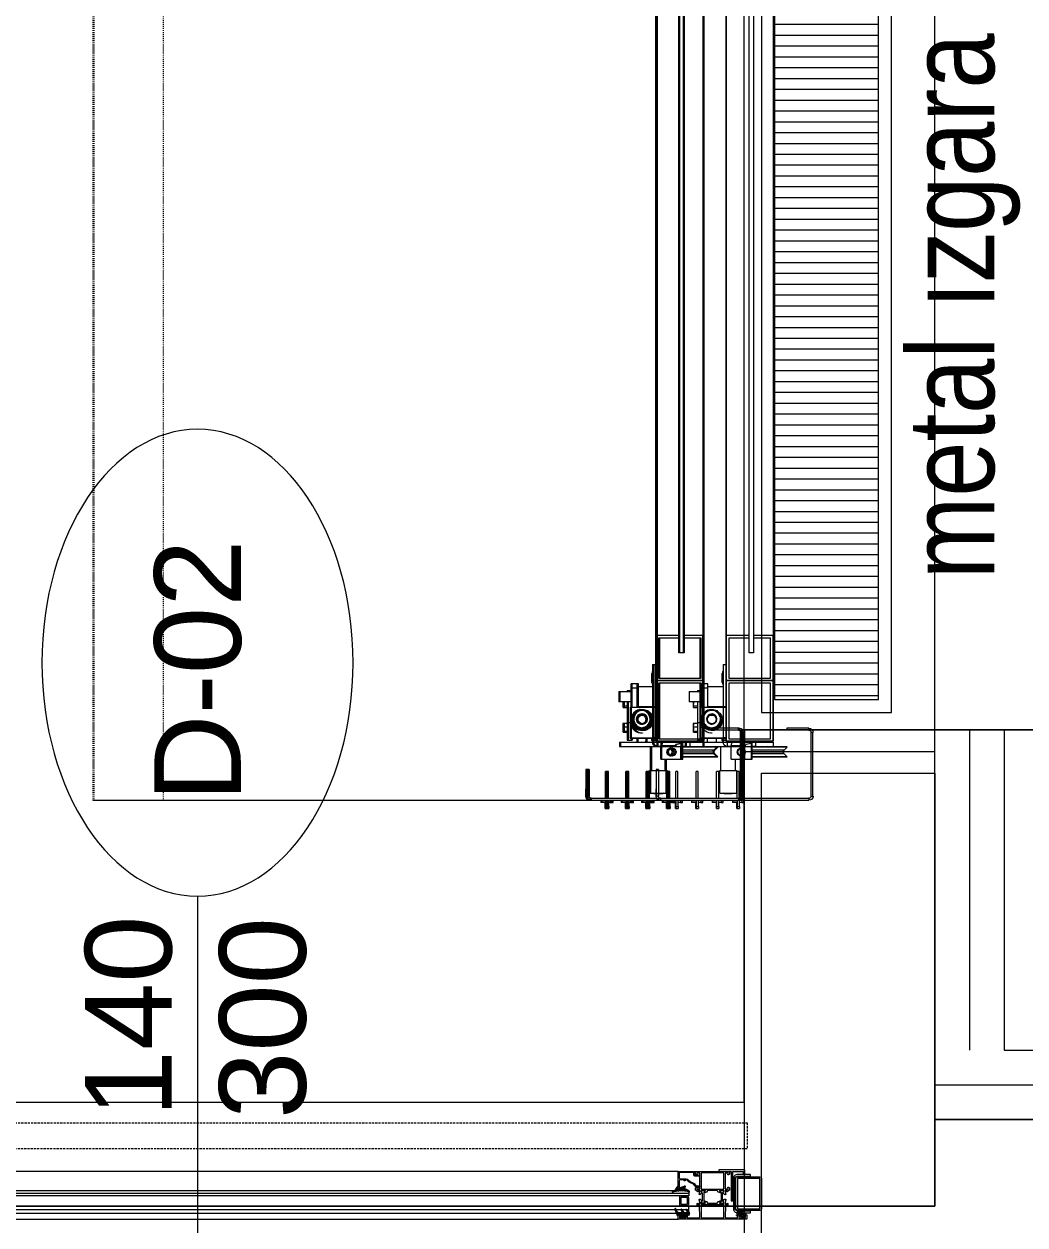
# Model space of a CAD drawing. Extents: x -1133 to 23780, y -1311 to 8245.
# Drawn here: x 2117.3 to 2232.9, y 2812.8 to 2951.5 of the extents above; entities that cross this region are included whole.
import ezdxf
from ezdxf.enums import TextEntityAlignment as Align

# ---------------------------------------------------------------- set-up
doc = ezdxf.new("R2010")
doc.units = 0
doc.header["$MEASUREMENT"] = 0
doc.linetypes.add('DOT2', pattern=[0.125, 0, -0.125])
doc.linetypes.add('HIDDEN', pattern=[0.375, 0.25, -0.125])
doc.layers.get('0').update_dxf_attribs({"color": 9, "lineweight": 9})
for name, color, linetype, lineweight in [('00', 9, 'Continuous', 9), ('06D', 9, 'Continuous', 9), ('10', 9, 'Continuous', 9), ('14', 9, 'Continuous', 9), ('15', 9, 'Continuous', 9), ('20', 9, 'DOT2', 9), ('21', 9, 'Continuous', 9), ('22', 8, 'Continuous', 9), ('33', 9, 'BATTING', 9), ('35', 9, 'Continuous', 9), ('40', 9, 'Continuous', 9), ('40B', 9, 'Continuous', 9)]:
    doc.layers.add(name, color=color, linetype=linetype, lineweight=lineweight)
doc.styles.add('Arial', font='arial.ttf', dxfattribs={"height": 2.5})
doc.styles.add('MuuM_TEXT-STANDART', font='ARIALN.TTF')
doc.linetypes.add('BATTING', pattern='A,0.0001,-0.1,[134,ltypeshp.shx,S=0.1,R=0,X=-0.1,Y=0],-0.2,[134,ltypeshp.shx,S=0.1,R=180,X=0.1,Y=0],-0.1', length=0.4001)

# ---------------------------------------------------------------- blocks, each defined once
blk = doc.blocks.new('p-ızgara 1')
h = blk.add_hatch()
h.set_pattern_fill('ANSI31', color=256, scale=10, angle=225, style=0)
h.set_pattern_definition([(270, (-1308.5183, 1064.6868), (1.25, -4e-16), [])])
h.paths.add_polyline_path([(1.5, 13.5), (1.5, 1.5), (394.5, 1.5), (394.5, 13.5)])
for points in [[(0, 15), (0, 0), (396, 0), (396, 15)], [(1.5, 13.5), (1.5, 1.5), (394.5, 1.5), (394.5, 13.5)]]:
    blk.add_lwpolyline(points, close=True)
blk = doc.blocks.new('0_doorno')
blk.add_lwpolyline([(4.5, 0), (12.5, 0)])
blk.add_ellipse((-0.891, 0), major_axis=(-5.391, 0), ratio=0.666667)
at = {"style": 'Arial'}
blk.add_attdef('YUKSEKLIK', text='', height=2, dxfattribs=at).set_placement((5, 12.3), align=Align.TOP_LEFT)
blk.add_attdef('KAPINO', text='', height=2, dxfattribs=at).set_placement((0, 0), align=Align.MIDDLE)
blk.add_attdef('GENISLIK', text='', height=2, dxfattribs=at).set_placement((5, -3.789), align=Align.BOTTOM_LEFT)
blk = doc.blocks.new('AST55M13', base_point=(-120.6, -64.2))
at = {"linetype": 'Continuous'}
for points in [[(-120.6, -63.9), (-120.6, -24.599998), (-120.6, 14.700005, -0.414209), (-120.3, 15), (-115.899996, 15, -0.41421), (-115.6, 14.7), (-115.6, 12.699992, -0.41421), (-116.3, 12, -0.414214), (-116.6, 12.3), (-116.6, 13.1, 0.414214), (-117.1, 13.6), (-118.5, 13.6, 0.414214), (-119, 13.1), (-119, 6.399992, 0.414209), (-118.5, 5.9), (-117.099986, 5.9, 0.414205), (-116.6, 6.4), (-116.6, 7.20001, -0.414204), (-116.3, 7.5, -0.414214), (-115.6, 6.8), (-115.6, 3.7, -0.414214), (-116.1, 3.2), (-116.3, 3.2, -0.414214), (-116.6, 3.5), (-116.6, 4.2, 0.414214), (-116.9, 4.5), (-119, 4.5), (-119, -8.961104, 0.425432), (-117.96186, -9.960376), (-105.788552, -9.511013, 0.403077), (-105.5, -9.211232), (-105.5, -8, -0.414214), (-104.3, -6.8), (-103.392821, -6.8, -0.372826), (-102.403076, -7.657148, -0.456845), (-102.7, -8), (-104, -8, 0.414214), (-104.3, -8.3), (-104.3, -9.700012, 0.414202), (-104, -10), (-100.946604, -10), (-98.338437, -9.302068, -0.70008), (-97.584089, -10.379782), (-97.709916, -10.559482), (-99.43897, -12.27067, -0.607471), (-100.039661, -12.112259, 0.283637), (-100.258255, -11.885421), (-102.095283, -11.393179, 1.229391), (-102.4, -11.895399), (-102.4, -16.105016, 0.585524), (-101.943697, -16.361081), (-100.001669, -15.175658, -0.713652), (-99.56466, -15.537556), (-100.36784, -17.668029, -0.16709), (-100.492251, -17.818266), (-102.4, -18.982765), (-102.4, -30.217235), (-100.492251, -31.381734, -0.16709), (-100.36784, -31.531971), (-99.564658, -33.662449, -0.713657), (-100.001677, -34.024337), (-101.943707, -32.838913, 0.585511), (-102.4, -33.094985), (-102.4, -37.304601, 1.229391), (-102.095283, -37.806821), (-100.258255, -37.314579, 0.283637), (-100.039661, -37.087741, -0.607471), (-99.43897, -36.92933), (-97.709916, -38.640518), (-97.584089, -38.820218, -0.700084), (-98.338445, -39.89793), (-100.946604, -39.2), (-104.000005, -39.2, 0.414209), (-104.3, -39.5), (-104.3, -40.900004, 0.41421), (-104, -41.2), (-102.699997, -41.2, -0.456841), (-102.403076, -41.542851, -0.372826), (-103.39282, -42.4), (-104.3, -42.4, -0.414214), (-105.5, -41.2), (-105.5, -39.988768, 0.403083), (-105.788558, -39.688986), (-117.96186, -39.239624, 0.425432), (-119, -40.238896), (-119, -53.7), (-116.9, -53.7, 0.414214), (-116.6, -53.4), (-116.6, -52.69999, -0.414204), (-116.3, -52.4), (-116.09999, -52.4, -0.414208), (-115.6, -52.9), (-115.6, -56.000007, -0.414213), (-116.300007, -56.7, -0.414207), (-116.6, -56.4), (-116.6, -55.599986, 0.414205), (-117.1, -55.1), (-118.500008, -55.1, 0.414209), (-119, -55.6), (-119, -62.3, 0.414214), (-118.5, -62.8), (-117.1, -62.8, 0.414214), (-116.6, -62.3), (-116.6, -61.499993, -0.414207), (-116.3, -61.2, -0.414214), (-115.6, -61.9), (-115.6, -63.900008, -0.414206), (-115.9, -64.2), (-120.300006, -64.2, -0.414208), (-120.6, -63.9)], [(-99.249717, -12.903653), (-90.785616, -12.903653, 0.131652), (-90.285616, -12.769679), (-88.422218, -11.693846, -0.131652), (-88.272218, -11.653653), (-88.017666, -11.653653, -0.414214), (-87.717666, -11.953653), (-87.717666, -15.553653, -0.414214), (-88.017666, -15.853653), (-88.272218, -15.853653, -0.131646), (-88.422211, -15.813465), (-90.285616, -14.737628, 0.131652), (-90.785616, -14.603653), (-99.249717, -14.603653, 0.131652), (-99.749717, -14.737628), (-101.613115, -15.813461, -0.131646), (-101.763107, -15.853653), (-102.017666, -15.853653, -0.414205), (-102.317666, -15.553662), (-102.317666, -11.953653, -0.414205), (-102.017675, -11.653653), (-101.763115, -11.653653, -0.131652), (-101.613115, -11.693846), (-99.749717, -12.769679, 0.131652), (-99.249717, -12.903653)], [(-85.3, -10), (-81.1, -10), (-76.9, -10), (-76.6, -10.3), (-76.3, -10), (-67.9, -10, 0.414205), (-67.6, -9.700009), (-67.6, -8.491608, -0.365977), (-67.35, -8.195804, 0.365977), (-67.1, -7.9), (-67.1, -6.8, 0.414195), (-67.399981, -6.5), (-68.3, -6.5, 0.36597), (-68.595803, -6.749993, -0.366034), (-68.89166, -7), (-69.3, -7, -0.414202), (-69.6, -6.700012), (-69.6, -6.5, -0.414214), (-68.1, -5), (-65.9, -5, -0.414207), (-65.6, -5.299994), (-65.6, -43.9, -0.414201), (-65.899987, -44.2), (-68.1, -44.2, -0.414214), (-69.6, -42.7), (-69.6, -42.5, -0.414207), (-69.300007, -42.2), (-68.891668, -42.2, -0.366034), (-68.595804, -42.45, 0.365977), (-68.3, -42.7), (-67.4, -42.7, 0.414206), (-67.1, -42.400008), (-67.1, -41.3, 0.365977), (-67.35, -41.004196, -0.365977), (-67.6, -40.708392), (-67.6, -39.5, 0.4142), (-67.899986, -39.2), (-76.3, -39.2), (-76.6, -38.9), (-76.9, -39.2), (-85.3, -39.2, 0.4142), (-85.6, -39.499986), (-85.6, -40.708392, -0.365977), (-85.85, -41.004196, 0.365977), (-86.1, -41.3), (-86.1, -42.4, 0.414199), (-85.800015, -42.7), (-84.9, -42.7, 0.365977), (-84.604196, -42.45, -0.366034), (-84.308332, -42.2), (-83.9, -42.2, -0.414214), (-83.6, -42.5), (-83.6, -42.7, -0.414214), (-85.1, -44.2), (-86.8, -44.2, -0.414214), (-87.6, -43.4), (-87.6, -42.7, 0.414205), (-87.899991, -42.4), (-88.10718, -42.4, -0.372825), (-89.096923, -41.542857, -0.45685), (-88.8, -41.2), (-87.9, -41.2, 0.414198), (-87.6, -40.900016), (-87.6, -39.5, 0.414214), (-87.9, -39.2), (-89.053396, -39.2), (-91.661555, -39.89793, -0.700084), (-92.415911, -38.820218), (-92.290084, -38.640518), (-90.56103, -36.92933, -0.607471), (-89.960339, -37.087741, 0.283637), (-89.741745, -37.314579), (-87.904717, -37.806821, 1.229391), (-87.6, -37.304601), (-87.6, -33.094984, 0.585516), (-88.056297, -32.838916), (-89.998323, -34.024337, -0.713656), (-90.435343, -33.66245), (-89.63216, -31.531971, -0.241095), (-89.507749, -31.381734), (-87.6, -30.217235), (-87.6, -18.982765), (-89.507749, -17.818266, -0.167084), (-89.632158, -17.668036), (-90.43534, -15.537556, -0.713656), (-89.998329, -15.17566), (-88.056303, -16.361081, 0.585518), (-87.6, -16.105021), (-87.6, -11.895399, 1.229391), (-87.904717, -11.393179), (-89.741745, -11.885421, 0.283637), (-89.960339, -12.112259, -0.607471), (-90.56103, -12.27067), (-92.290084, -10.559482), (-92.415911, -10.379782, -0.700084), (-91.661555, -9.30207), (-89.053396, -10), (-87.9, -10, 0.414206), (-87.6, -9.700008), (-87.6, -8.3, 0.414206), (-87.899992, -8), (-88.8, -8, -0.456844), (-89.096924, -7.657149, -0.372825), (-88.107186, -6.8), (-87.9, -6.8, 0.414214), (-87.6, -6.5), (-87.6, -5.800024, -0.414222), (-86.8, -5), (-85.1, -5, -0.414214), (-83.6, -6.5), (-83.6, -6.7, -0.414201), (-83.899987, -7), (-84.308332, -7, -0.366034), (-84.604196, -6.75, 0.365977), (-84.9, -6.5), (-85.8, -6.5, 0.414199), (-86.1, -6.799985), (-86.1, -7.9, 0.365977), (-85.85, -8.195804, -0.365977), (-85.6, -8.491608), (-85.6, -9.7, 0.414214), (-85.3, -10)], [(-99.249717, -36.296347), (-90.785616, -36.296347, -0.131652), (-90.285616, -36.430321), (-88.422218, -37.506154, 0.131643), (-88.272229, -37.546347), (-88.017666, -37.546347, 0.414214), (-87.717666, -37.246347), (-87.717666, -33.646347, 0.414214), (-88.017666, -33.346347), (-88.272218, -33.346347, 0.131652), (-88.422218, -33.386539), (-90.285616, -34.462372, -0.131652), (-90.785616, -34.596347), (-99.249717, -34.596347, -0.131652), (-99.749717, -34.462372), (-101.613115, -33.386539, 0.131652), (-101.763115, -33.346347), (-102.017666, -33.346347, 0.414205), (-102.317666, -33.646338), (-102.317666, -37.246347, 0.414205), (-102.017675, -37.546347), (-101.763115, -37.546347, 0.131649), (-101.613118, -37.506156), (-99.749717, -36.430321, -0.131652), (-99.249717, -36.296347)]]:
    blk.add_lwpolyline(points, format="xyb", close=True, dxfattribs=at)
for points in [[(-119, -24.6), (-119, -37.6), (-104.1, -37.6), (-104.1, -11.6), (-119, -11.6), (-119, -24.6)], [(-76.55, -11.6), (-85.9, -11.6), (-85.9, -37.6), (-67.2, -37.6), (-67.2, -11.6), (-76.55, -11.6)]]:
    blk.add_lwpolyline(points, close=True, dxfattribs=at)
blk = doc.blocks.new('AS25G13', base_point=(534.475891, 569.218076))
at = {"linetype": 'Continuous'}
blk.add_lwpolyline([(554.475892, 593.818076), (554.475892, 574.618076, -0.414213), (554.175891, 574.318077), (553.575892, 574.318076, -0.414213), (553.275891, 574.618077), (553.275892, 574.818076), (550.275892, 574.818076), (550.275892, 572.118076), (550.625892, 571.916004, -0.414213), (550.735699, 571.506195), (549.749855, 569.798664, -0.767327), (549.075893, 569.979252), (549.075892, 575.018076, -0.414213), (550.075891, 576.018077), (552.775892, 576.018076, 0.414213), (553.275892, 576.518077), (553.275892, 592.418076, 0.414213), (552.775892, 592.918077), (546.871944, 592.918076, 0.414213), (545.871944, 591.918078), (545.871944, 584.702506, -0.236642), (544.585327, 582.137556, 0.18958), (541.498237, 577.158525, -0.197358), (540.185462, 575.110574), (538.643454, 574.030849, 0.244575), (537.875891, 572.556375), (537.875892, 569.763782, -0.767327), (536.857591, 569.490929), (535.716084, 571.468076, -0.577351), (535.975892, 571.918076), (536.675892, 571.918076), (536.675892, 572.556375, -0.244575), (537.955162, 575.013831), (539.49717, 576.093557, 0.197358), (540.317654, 577.373526, -0.18958), (543.867808, 583.099413, 0.236642), (544.671943, 584.702506), (544.671944, 585.818076, 0.414213), (544.371944, 586.118076), (543.971944, 586.118076, -0.414213), (543.671943, 586.418077), (543.671944, 586.818076, -0.414213), (543.971944, 587.118076), (544.171944, 587.118076, 0.414213), (544.671944, 587.618077), (544.671944, 591.918076, 0.414213), (543.671945, 592.918077), (536.175892, 592.918076, 0.41421), (535.675892, 592.418082), (535.675892, 591.901674, 0.127549), (535.764127, 591.561462, -0.098841), (537.104101, 587.384163, 0.366972), (537.386354, 587.117731, -0.399303), (537.671943, 586.818828), (537.671944, 586.418076, -0.414213), (537.371943, 586.118077), (536.46398, 586.118076, -0.400156), (535.964546, 586.594267, 0.114883), (534.725891, 590.959305, -0.126996), (534.475891, 591.927552), (534.475892, 593.818076, -0.414213), (534.775892, 594.118076), (554.175892, 594.118076, -0.414213), (554.475892, 593.818076)], format="xyb", close=True, dxfattribs=at)
blk = doc.blocks.new('AS01_16_02', base_point=(27.384856, 2.668764))
at = {"color": 0, "linetype": 'Continuous'}
for p, q in [((20.204545, 6.098985), (21.220424, 5.083106)), ((20.713429, 5.384417), (21.660557, 6.331545)), ((22.043988, 4.593656), (23.183054, 5.732722)), ((22.373858, 6.050992), (27.384856, 1.039994)), ((23.374547, 3.802895), (24.705551, 5.133899)), ((24.60433, 2.911357), (26.228048, 4.535075)), ((25.184856, 1.370563), (27.750545, 3.936252)), ((25.184856, -0.750758), (27.384856, 1.449242)), ((25.184856, 1.118674), (27.738539, -1.435009)), ((25.870443, 4.675728), (27.750932, 2.795238)), ((28.386341, 0.038509), (30.284856, -1.860006)), ((21.09066, -1.151091), (21.58588, -1.646311)), ((21.132041, -6.924893), (21.816184, -6.24075)), ((21.905324, -1.90897), (22.792324, -1.02197)), ((22.186227, -6.489299), (26.196928, -10.5)), ((22.237299, -7.940955), (23.085162, -7.093092)), ((23.069453, -2.86616), (24.222575, -1.713038)), ((23.354482, -1.293593), (27.384856, -5.323967)), ((23.358561, -8.941013), (24.354141, -7.945434)), ((24.233583, -3.823351), (25.500261, -2.556673)), ((24.479824, -9.941071), (27.384856, -7.036039)), ((25.184856, -1.002647), (27.577026, -3.394817)), ((25.184856, -4.993398), (27.011623, -3.166631)), ((25.184856, -7.114719), (27.387228, -4.912346)), ((25.184856, -5.245287), (27.384856, -7.445287)), ((25.184856, -7.366608), (27.384856, -9.566608)), ((25.500261, -2.556673), (27.806934, -0.25)), ((26.042215, -10.5), (27.384856, -9.157359)), ((27.011623, -3.166631), (27.684856, -2.493398)), ((27.577026, -3.394817), (29.328838, -5.146629)), ((27.647202, -4.652372), (30.284856, -2.014719)), ((28.773256, -1.404998), (29.820813, -0.357441)), ((28.884856, -2.581326), (30.248872, -3.945343)), ((29.048397, -5.372498), (29.568351, -4.852544))]:
    blk.add_line(p, q, dxfattribs=at)
for points in [[(21.277248, -1.392543, -0.892559), (21.744295, -0.515583), (24.521509, -1.857477, 0.502534), (24.860099, -2.298316, 0.502534), (25.184856, -1.847189), (25.184856, 1.7, 0.155072), (24.261958, 3.275501), (20.430427, 5.552607, -0.865076), (21.019614, 6.583639), (28.412964, 3.675712, -0.696768), (28.399147, 3.019187), (27.721583, 2.785098, 0.319818), (27.384856, 2.312508), (27.384856, 0.05, 0.414214), (27.684856, -0.25), (28.08642, -0.25, 0.396012), (28.385833, 0.03125, -0.682513), (29.272546, 0.315748), (30.127622, -0.734156, -0.172553), (30.284856, -1.176202), (30.284856, -3.723798, -0.172553), (30.127622, -4.165844), (29.272546, -5.215748, -0.682513), (28.385833, -4.93125, 0.396012), (28.08642, -4.65), (27.684856, -4.65, 0.414214), (27.384856, -4.95), (27.384856, -10.2, -0.414214), (27.084856, -10.5), (25.297074, -10.5, -0.18412), (24.964264, -10.373145), (21.227908, -7.040675, -0.881574), (21.79023, -6.223317), (24.51762, -8.055238, 1.121155), (25.184856, -8.202566), (25.184856, -4.921445, 0.698065), (24.633969, -4.152563), (21.277248, -1.392543)], [(27.72879, -3.456066, 0.198912), (27.834856, -3.5), (28.734856, -3.5, 0.414214), (28.884856, -3.35), (28.884856, -1.55, 0.414214), (28.734856, -1.4), (27.834856, -1.4, 0.414214), (27.684856, -1.55), (27.684856, -3.35, 0.198912), (27.72879, -3.456066)]]:
    blk.add_lwpolyline(points, format="xyb", close=True, dxfattribs=at)
blk = doc.blocks.new('p-kayar kapı tek kanat')
at = {"linetype": 'Continuous'}
for p, q in [((229.82, -8.37), (230.36, -7.88)), ((229.97, -8.33), (229.89, -8.25)), ((230.15, -8.3), (230, -8.16)), ((230.33, -8.27), (230.09, -8.05)), ((230.1, -8.31), (230.44, -8)), ((230.52, -8.25), (230.16, -7.92)), ((230.18, -7.84), (230.29, -7.75)), ((230.36, -7.91), (230.21, -7.78)), ((230.33, -7.75), (230.29, -7.75)), ((230.36, -7.97), (230.36, -7.77)), ((230.36, -8.27), (230.65, -8)), ((230.65, -8), (230.39, -8)), ((230.72, -8.24), (230.46, -8)), ((230.59, -8.24), (230.91, -7.96)), ((230.93, -8.24), (230.67, -8)), ((230.72, -7.98), (230.7, -7.99)), ((230.7, -7.99), (230.7, -7.99)), ((230.81, -8.24), (231.08, -7.99)), ((231.16, -8.26), (230.83, -7.96)), ((231.02, -8.25), (231.24, -8.04)), ((231.42, -8.3), (231.09, -8)), ((231.21, -8.26), (231.38, -8.11)), ((231.39, -8.29), (231.5, -8.19)), ((231.54, -8.35), (231.61, -8.29)), ((229.81, -8.37), (229.76, -8.33)), ((230.56, -9.97), (230.56, -8.83)), ((230.56, -8.83), (231.41, -8.83)), ((230.71, -9.82), (230.71, -8.98)), ((230.71, -8.98), (231.31, -8.98)), ((231.31, -8.98), (231.41, -9.08)), ((231.41, -8.83), (231.56, -8.98)), ((231.41, -9.08), (231.41, -9.72)), ((231.56, -8.98), (231.56, -9.82)), ((231.6, -8.4), (231.61, -8.4)), ((231.41, -9.97), (230.56, -9.97)), ((231.31, -9.82), (230.71, -9.82)), ((231.41, -9.72), (231.31, -9.82)), ((231.56, -9.82), (231.41, -9.97)), ((237.18, -10.79), (237.36, -10.6)), ((237.28, -10.97), (237.19, -10.88)), ((237.29, -10.77), (237.2, -10.68)), ((237.23, -10.94), (237.31, -10.86)), ((237.43, -10.7), (237.33, -10.6)), ((237.76, -11.24), (237.41, -10.89)), ((237.41, -10.98), (237.5, -10.89)), ((237.48, -10.69), (237.59, -10.59)), ((237.63, -10.68), (237.54, -10.59)), ((237.55, -11.05), (237.71, -10.89)), ((237.71, -10.98), (237.62, -10.89)), ((237.71, -10.68), (237.81, -10.58)), ((237.81, -10.66), (237.74, -10.58)), ((237.79, -11.24), (237.97, -11.06)), ((237.83, -10.98), (237.92, -10.89)), ((237.98, -11.03), (237.84, -10.89)), ((238.04, -10.99), (238.13, -10.89)), ((238.14, -10.99), (238.05, -10.89)), ((237.43, -11.17), (237.46, -11.14)), ((237.52, -11.21), (237.45, -11.14)), ((237.59, -11.23), (237.68, -11.13)), ((237.95, -11.22), (237.85, -11.12)), ((238.03, -11.21), (238.08, -11.15)), ((238.08, -11.14), (238.08, -11.14))]:
    blk.add_line(p, q, dxfattribs=at)
for points in [[(236.67, -9.37), (236.67, -6), (237.87, -6), (237.87, -6.27, 0.414213), (237.9, -6.3), (238.04, -6.3, 0.414213), (238.07, -6.27), (238.07, -5.83, 0.414213), (238.04, -5.8), (235.1, -5.8, 0.414213), (235.07, -5.83), (235.07, -5.97, 0.414213), (235.1, -6), (236.47, -6), (236.47, -9.37, 0.414213), (236.5, -9.4), (236.64, -9.4, 0.414213), (236.67, -9.37)], [(236.93, -10.27), (236.93, -6.85, -0.414214), (237.23, -6.55), (238.71, -6.55), (238.71, -6.35), (237.23, -6.35, 0.414214), (236.73, -6.85), (236.73, -10.27, 0.414214), (237.23, -10.77), (238.71, -10.77), (238.71, -10.57), (237.23, -10.57, -0.414214), (236.93, -10.27)], [(237.2, -6.61), (238.5, -6.61), (239.8, -6.61, -0.414213), (240, -6.81), (240, -10.31, -0.414213), (239.8, -10.51), (237.2, -10.51, -0.414213), (237, -10.31), (237, -6.81, -0.414213), (237.2, -6.61)], [(237.36, -10.6), (237.82, -10.58, -0.414214), (237.85, -10.61, -0.349575), (237.76, -10.67), (237.39, -10.7, 1.237561), (237.41, -10.89), (237.78, -10.89), (238.16, -10.9), (238.14, -10.99), (238.02, -10.99, 0.295285), (237.96, -11.08), (237.96, -11.14), (238.08, -11.14), (238.08, -11.19, -0.153771), (237.43, -11.19), (237.43, -11.14), (237.55, -11.14), (237.55, -11.08, 0.414213), (237.45, -10.98), (237.33, -10.98, -0.324726), (237.19, -10.88), (237.18, -10.78, -0.459445), (237.36, -10.6)], [(237.76, -10.98), (237.7, -10.98, 0.41421), (237.65, -11.03), (237.65, -11.09, 0.396815), (237.7, -11.14, 0.029546), (237.82, -11.14, 0.396815), (237.86, -11.09), (237.86, -11.03, 0.414206), (237.81, -10.98), (237.76, -10.98)]]:
    blk.add_lwpolyline(points, format="xyb", close=True, dxfattribs=at)
blk.add_lwpolyline([(238.5, -6.81), (237.2, -6.81), (237.2, -10.31), (239.8, -10.31), (239.8, -6.81), (238.5, -6.81)], close=True, dxfattribs=at)
for centre, major_axis, start_param, end_param in [((229.41, -7.67), (0.8, 0), -1.226913, -0.20148), ((230.7, -10.95), (2.97, 0), 1.723745, 1.916715), ((230.29, -7.84), (0.1, 0), 1.570969, 2.940045), ((230.79, -11.15), (-3.2, 0), 4.537008, 4.882121), ((230.33, -7.77), (-0.03, 0), 3.141594, 4.712388), ((230.39, -7.97), (-0.03, 0), 0.000001, 1.570795), ((230.65, -7.91), (-0.1, 0), 1.57081, 2.088079), ((230.88, -8.44), (0.529, 0), 1.168071, 1.875789), ((230.79, -8.96), (-1.11, 0), 3.811733, 4.445523), ((231.3, -8.64), (0.391, 0), 0.785447, 1.446401), ((229.69, -8.38), (-0.03, 0), -1.226975, -0.000032), ((229.69, -8.38), (0.03, 0), 3.142043, 4.994373), ((231.61, -8.36), (0.0382, 0), 3.770683, 4.441689), ((231.61, -8.35), (0.05, 0), -1.570571, 0.325162)]:
    blk.add_ellipse(centre, major_axis=major_axis, ratio=0.909091, start_param=start_param, end_param=end_param, dxfattribs=at)
at = {"layer": '06D'}
for points in [[(230.39, -6), (112.06, -6)], [(112.06, -11.5), (230.39, -11.5)]]:
    blk.add_lwpolyline(points, dxfattribs=at)
at = {"layer": '15'}
for points in [[(231.59, -8.8), (110.64, -8.8), (110.64, -8.2), (231.59, -8.2)], [(231.59, -10.8), (231.59, -10), (110.64, -10), (110.64, -10.8)]]:
    blk.add_lwpolyline(points, close=True, dxfattribs=at)
for points in [[(110.64, -8.5), (231.59, -8.5)], [(110.64, -10.4), (231.59, -10.4)]]:
    blk.add_lwpolyline(points, dxfattribs=at)
at = {"layer": '20', "linetype": 'HIDDEN'}
blk.add_lwpolyline([(111.37, -3.4), (111.37, -0.4), (238.33, -0.4), (238.33, -3.4)], close=True, dxfattribs=at)
at = {"color": 4, "linetype": 'Continuous', "xscale": 0.1, "yscale": 0.1, "zscale": 0.1, "rotation": 90}
blk.add_blockref('AST55M13', (238.28, -11.5), dxfattribs=at)
at = {"linetype": 'Continuous', "yscale": 0.1, "zscale": 0.1, "rotation": 90}
for name, p, xscale in [('AS25G13', (232.85, -8), 0.1), ('AS01_16_02', (230.36, -11), -0.1)]:
    blk.add_blockref(name, p, dxfattribs=dict(at, xscale=xscale))
blk = doc.blocks.new('p-seksiyonel kapı profil')
for p, q in [((-11.79, 6.84), (-11.79, 7.08)), ((-11.25, 7.08), (-11.79, 7.08)), ((-11.28, 7.76), (-11.28, 7.08)), ((-11.28, 7.76), (-11.25, 7.76)), ((-11.25, 7.76), (-10.99, 7.76)), ((-11.25, 7.53), (-11.25, 7.76)), ((-11.25, 7.53), (-10.99, 7.53)), ((-11.25, 6.82), (-11.25, 7.53)), ((-10.99, 7.53), (-10.99, 7.76)), ((-10.99, 7.53), (-10.99, 6.84)), ((-10.71, 7.08), (-10.99, 7.08)), ((-10.71, 6.84), (-10.71, 7.08)), ((-10.71, 7.08), (-10.48, 7.08)), ((-10.48, 7.08), (-10.48, 6.84)), ((-9.42, 6.84), (-9.42, 7.08)), ((-8.89, 7.08), (-9.42, 7.08)), ((-8.92, 7.76), (-8.92, 7.08)), ((-8.92, 7.76), (-8.89, 7.76)), ((-8.89, 7.76), (-8.62, 7.76)), ((-8.89, 7.53), (-8.89, 7.76)), ((-8.89, 7.53), (-8.62, 7.53)), ((-8.89, 6.82), (-8.89, 7.53)), ((-8.62, 7.53), (-8.62, 7.76)), ((-8.62, 7.53), (-8.62, 6.84)), ((-8.35, 7.08), (-8.62, 7.08)), ((-8.35, 6.84), (-8.35, 7.08)), ((-8.35, 7.08), (-8.12, 7.08)), ((-8.12, 7.08), (-8.12, 6.84)), ((-7.06, 6.84), (-7.06, 7.08)), ((-6.53, 7.08), (-7.06, 7.08)), ((-6.56, 7.76), (-6.56, 7.08)), ((-6.56, 7.76), (-6.53, 7.76)), ((-6.53, 7.76), (-6.26, 7.76)), ((-6.53, 7.53), (-6.53, 7.76)), ((-6.53, 7.53), (-6.26, 7.53)), ((-6.53, 6.82), (-6.53, 7.53)), ((-6.26, 7.53), (-6.26, 7.76)), ((-6.26, 7.53), (-6.26, 6.84)), ((-5.99, 7.08), (-6.26, 7.08)), ((-5.99, 6.84), (-5.99, 7.08)), ((-5.99, 7.08), (-5.76, 7.08)), ((-5.76, 7.08), (-5.76, 6.84)), ((-4.7, 6.84), (-4.7, 7.08)), ((-4.16, 7.08), (-4.7, 7.08)), ((-4.19, 7.76), (-4.19, 7.08)), ((-4.19, 7.76), (-4.16, 7.76)), ((-4.16, 7.76), (-3.9, 7.76)), ((-4.16, 7.53), (-4.16, 7.76)), ((-4.16, 7.53), (-3.9, 7.53)), ((-4.16, 6.82), (-4.16, 7.53)), ((-3.9, 7.53), (-3.9, 7.76)), ((-3.9, 7.53), (-3.9, 6.84)), ((-3.63, 7.08), (-3.9, 7.08)), ((-3.63, 6.84), (-3.63, 7.08)), ((-3.63, 7.08), (-3.39, 7.08)), ((-3.39, 7.08), (-3.39, 6.84)), ((-13.26, 6.34), (-13.5, 6.34)), ((-13.5, 3.27), (-13.5, 6.34)), ((-13.5, 6.34), (-13.5, 5.67)), ((-13.5, 6.34), (-13.5, 6.34)), ((-13.5, 5.67), (-13.5, 5.49)), ((-13.5, 5.67), (-13.5, 5.67)), ((-13.26, 3.27), (-13.26, 6.34)), ((-13.02, 6.82), (-13.03, 6.82)), ((-13.02, 6.58), (-13.02, 6.82)), ((-13.02, 6.82), (4.13, 6.82)), ((-13.02, 6.58), (4.13, 6.58)), ((-11.79, 6.84), (-11.28, 6.84)), ((-11.25, 6.58), (-11.25, 3.51)), ((-11.01, 6.58), (-11.01, 3.51)), ((-10.71, 6.84), (-10.99, 6.84)), ((-10.71, 6.84), (-10.48, 6.84)), ((-9.42, 6.84), (-8.92, 6.84)), ((-8.89, 6.58), (-8.89, 3.51)), ((-8.65, 6.58), (-8.65, 3.51)), ((-8.35, 6.84), (-8.62, 6.84)), ((-8.35, 6.84), (-8.12, 6.84)), ((-7.06, 6.84), (-6.56, 6.84)), ((-6.53, 6.58), (-6.53, 3.51)), ((-6.29, 6.58), (-6.29, 3.51)), ((-5.99, 6.84), (-6.26, 6.84)), ((-6.14, 5.99), (-6.14, 3.39)), ((-6.14, 5.99), (-4.25, 5.99)), ((-5.99, 6.84), (-5.76, 6.84)), ((-5.67, 6.04), (-5.72, 5.99)), ((-5.67, 6.04), (-5.53, 6.04)), ((-5.53, 6.04), (-4.73, 6.04)), ((-4.68, 5.99), (-4.73, 6.04)), ((-4.7, 6.84), (-4.19, 6.84)), ((-4.25, 3.39), (-4.25, 5.99)), ((-4.16, 6.58), (-4.16, 3.51)), ((-3.93, 6.58), (-3.93, 3.51)), ((-3.63, 6.84), (-3.9, 6.84)), ((-3.63, 6.84), (-3.39, 6.84)), ((4.13, 6.58), (4.13, 6.82)), ((4.37, 6.34), (4.6, 6.34)), ((4.37, 6.34), (4.37, -1.04)), ((4.6, 6.34), (4.6, -1.04)), ((-13.5, 5.49), (-13.5, 5.49)), ((-13.26, 3.27), (-13.5, 3.27)), ((-11.01, 3.51), (-11.25, 3.51)), ((-8.65, 3.51), (-8.89, 3.51)), ((-6.29, 3.51), (-6.53, 3.51)), ((-6.14, 3.39), (-4.25, 3.39)), ((-6.03, 3.39), (-6.03, 0.6)), ((-4.37, 2.07), (-4.37, 3.39)), ((-3.93, 3.51), (-4.16, 3.51)), ((-4.85, 2.07), (-4.85, 0.59)), ((-4.85, 2.07), (-2.52, 2.07)), ((-4.07, 1.51), (-4.13, 1.38)), ((-3.97, 1.61), (-4.07, 1.51)), ((-3.98, 1.51), (-4.04, 1.38)), ((-3.89, 1.61), (-3.98, 1.51)), ((-3.85, 1.68), (-3.97, 1.61)), ((-3.77, 1.68), (-3.89, 1.61)), ((-3.72, 1.71), (-3.85, 1.68)), ((-3.84, 1.65), (-3.63, 1.44)), ((-3.64, 1.71), (-3.77, 1.68)), ((-3.58, 1.7), (-3.72, 1.71)), ((-3.26, 1.44), (-3.63, 1.44)), ((-3.45, 1.65), (-3.58, 1.7)), ((-3.34, 1.56), (-3.45, 1.65)), ((-3.26, 1.45), (-3.34, 1.56)), ((-3.22, 1.31), (-3.26, 1.45)), ((-2.52, 2.07), (-2.52, 0.59)), ((-2.52, 2.07), (-2.44, 2.07)), ((-2.44, 2.07), (-2.44, 0.59)), ((1.61, 1.83), (-2.44, 1.83)), ((1.62, 1.8), (-2.44, 1.8)), ((1.27, 1.44), (-2.44, 1.44)), ((1.27, 1.44), (1.62, 1.8)), ((-9.63, 0.12), (-9.63, 0.59)), ((-9.63, 0.59), (-5.32, 0.59)), ((-9.63, 0.12), (-5.85, 0.12)), ((-6.03, 0.6), (-5.77, 0.6)), ((-5.85, -0.36), (-5.85, 0.12)), ((-5.82, 0.15), (-5.82, -0.36)), ((-5.79, 0.6), (-5.79, 0.59)), ((-5.79, 0.12), (-5.79, 0.15)), ((-5.79, 0.12), (-5.32, 0.12)), ((-5.79, -0.13), (-5.79, 0.12)), ((-5.77, 0.6), (-4.85, 0.6)), ((-5.06, 0), (-5.41, 0)), ((-5.32, 0.12), (-5.32, 0.59)), ((-4.85, 0.59), (-5.32, 0.59)), ((-5.32, 0.12), (-5.32, 0)), ((-5.32, 0.12), (-0.24, 0.12)), ((-4.89, 0), (-5.06, 0)), ((-4.83, 0), (-4.89, 0)), ((-4.85, 0.59), (-3.19, 0.59)), ((-4.85, 0.59), (-4.85, 0.47)), ((-4.85, 0.47), (-3.19, 0.47)), ((-4.84, 0.4), (-4.85, 0.47)), ((-4.84, 0.34), (-4.84, 0.4)), ((-4.83, 0.28), (-4.84, 0.34)), ((-4.83, 0.22), (-4.83, 0.28)), ((-4.82, 0.18), (-4.83, 0.22)), ((-4.81, 0), (-4.83, 0)), ((-4.81, 0.15), (-4.82, 0.18)), ((-4.8, 0.12), (-4.81, 0.15)), ((-4.55, 0), (-4.81, 0)), ((-4.78, 0.12), (-4.8, 0.12)), ((-4.53, 0), (-4.55, 0)), ((-4.47, 0), (-4.53, 0)), ((-3.36, 0), (-4.47, 0)), ((-4.13, 1.38), (-4.15, 1.24)), ((-4.15, 1.24), (-4.13, 1.1)), ((-4.13, 1.1), (-4.07, 0.97)), ((-4.04, 1.38), (-4.07, 1.24)), ((-4.07, 1.24), (-4.04, 1.1)), ((-4.07, 0.97), (-3.97, 0.87)), ((-4.04, 1.1), (-3.98, 0.97)), ((-3.98, 0.97), (-3.89, 0.87)), ((-3.97, 0.87), (-3.85, 0.8)), ((-3.89, 0.87), (-3.77, 0.8)), ((-3.85, 0.8), (-3.72, 0.77)), ((-3.63, 1.04), (-3.83, 0.83)), ((-3.77, 0.8), (-3.64, 0.77)), ((-3.72, 0.77), (-3.58, 0.78)), ((-3.26, 1.04), (-3.63, 1.04)), ((-3.58, 0.78), (-3.45, 0.83)), ((-3.22, 1.24), (-3.55, 1.24)), ((-3.45, 0.83), (-3.34, 0.92)), ((-3.23, 0), (-3.36, 0)), ((-3.34, 0.92), (-3.26, 1.04)), ((-3.26, 1.04), (-3.22, 1.17)), ((-3.13, 0), (-3.23, 0)), ((-3.22, 1.17), (-3.22, 1.31)), ((-3.19, 0.59), (-2.52, 0.59)), ((-3.19, 0.59), (-3.19, 0.47)), ((-3.19, 0.47), (-3.16, 0.41)), ((-3.16, 0.41), (-3.07, 0.35)), ((-2.71, 0), (-3.13, 0)), ((-3.07, 0.35), (-2.93, 0.3)), ((-2.93, 0.3), (-2.74, 0.25)), ((-2.74, 0.25), (-2.5, 0.21)), ((-2.29, 0), (-2.71, 0)), ((-2.52, 0.59), (-2.5, 0.59)), ((-2.44, 0.59), (-2.5, 0.59)), ((-2.5, 0.59), (-2.5, 0.21)), ((-2.5, 0.21), (-2.49, 0.17)), ((-2.49, 0.17), (-2.48, 0.14)), ((-2.48, 0.14), (-2.46, 0.12)), ((-2.46, 0.12), (-2.45, 0.12)), ((1.18, 1.24), (-2.44, 1.24)), ((1.26, 1.04), (-2.44, 1.04)), ((1.62, 0.68), (-2.44, 0.68)), ((1.61, 0.65), (-2.44, 0.65)), ((-2.44, 0.59), (-2.44, 0.12)), ((-2.01, 0.59), (-2.44, 0.59)), ((-2.19, 0), (-2.29, 0)), ((-2.06, 0), (-2.19, 0)), ((-1.64, 0), (-2.06, 0)), ((-2.01, 0.59), (-2.01, 0.12)), ((-2.01, 0.59), (0, 0.59)), ((-1.69, 0.65), (-1.74, 0.59)), ((-1.53, 0), (-1.64, 0)), ((-0.95, 0), (-1.53, 0)), ((-0.89, 0), (-0.95, 0)), ((-0.87, 0), (-0.89, 0)), ((-0.6, 0), (-0.87, 0)), ((-0.62, 0.59), (-0.68, 0.65)), ((-0.58, 0), (-0.6, 0)), ((-0.52, 0), (-0.58, 0)), ((-0.36, 0), (-0.52, 0)), ((0, 0), (-0.36, 0)), ((-0.24, 0.12), (-0.24, 0)), ((-0.24, 0.12), (0, 0.12)), ((0, 0.12), (0, 0.59)), ((0, 0), (0, 0)), ((1.62, 0.68), (1.26, 1.04)), ((-9.19, -1.11), (-9.22, -1.11)), ((-9.22, -1.18), (-9.22, -1.11)), ((-9.22, -1.18), (-9.19, -1.12)), ((-9.22, -1.2), (-9.22, -1.18)), ((-9.19, -1.41), (-9.22, -1.2)), ((-9.22, -1.65), (-9.22, -1.2)), ((-9.19, -1.07), (-9.19, -1.12)), ((-9.19, -1.07), (-8.74, -1.07)), ((-9.19, -1.12), (-9.19, -1.11)), ((-9.19, -1.12), (-9.19, -1.16)), ((-9.19, -1.16), (-9.19, -1.42)), ((-9.19, -1.16), (-8.74, -1.16)), ((-8.74, -0.14), (-8.27, -0.14)), ((-8.74, -2.18), (-8.74, -0.14)), ((-8.39, -0.36), (-5.79, -0.36)), ((-8.39, -0.36), (-8.39, -0.4)), ((-8.39, -3.93), (-8.39, -0.4)), ((-8.39, -0.4), (-5.79, -0.4)), ((-8.27, -0.36), (-8.27, -0.14)), ((-7.96, -1.31), (-8.1, -1.47)), ((-7.8, -1.17), (-7.96, -1.31)), ((-7.62, -1.06), (-7.8, -1.17)), ((-7.62, -1.34), (-7.8, -1.45)), ((-7.42, -0.99), (-7.62, -1.06)), ((-7.42, -1.27), (-7.62, -1.34)), ((-7.59, -0.1), (-7.59, -0.36)), ((-7.52, -1.42), (-7.31, -1.36)), ((-7.21, -0.95), (-7.42, -0.99)), ((-7.21, -1.23), (-7.42, -1.27)), ((-7.31, -1.36), (-7.09, -1.33)), ((-7.31, -1.39), (-7.09, -1.37)), ((-7.13, -0.95), (-7.21, -0.95)), ((-6.99, -1.23), (-7.21, -1.23)), ((-7.09, -0.96), (-7.09, -0.94)), ((-7.09, -1.33), (-6.87, -1.36)), ((-7.09, -1.37), (-6.87, -1.39)), ((-6.78, -1.26), (-6.99, -1.23)), ((-6.87, -1.36), (-6.66, -1.42)), ((-6.87, -1.39), (-6.71, -1.43)), ((-6.58, -1.33), (-6.78, -1.26)), ((-6.59, -0.36), (-6.59, -0.1)), ((-6.39, -1.44), (-6.58, -1.33)), ((-5.92, -0.36), (-5.92, -0.09)), ((-5.85, -0.07), (-5.9, -0.07)), ((-5.9, -0.07), (-5.9, -0.36)), ((-5.79, -0.29), (-5.79, -0.13)), ((-5.79, -0.13), (-5.41, -0.13)), ((-5.79, -0.13), (-5.79, -0.16)), ((-5.79, -0.31), (-5.41, -0.31)), ((-5.79, -0.32), (-5.79, -0.36)), ((-5.79, -0.36), (-5.79, -0.4)), ((-5.79, -0.36), (-5.41, -0.36)), ((-5.79, -3.93), (-5.79, -0.4)), ((-5.7, -0.4), (-5.79, -0.4)), ((-5.61, -0.39), (-5.7, -0.4)), ((-5.53, -0.39), (-5.61, -0.39)), ((-5.46, -0.38), (-5.53, -0.39)), ((-5.41, -0.38), (-5.46, -0.38)), ((1.59, -1.51), (1.59, -1.27)), ((4.13, -1.27), (1.59, -1.27)), ((4.13, -1.27), (4.13, -1.51)), ((4.37, -1.04), (4.6, -1.04)), ((-9.22, -1.65), (-9.19, -1.42)), ((-9.22, -1.68), (-9.22, -1.65)), ((-9.19, -1.88), (-9.22, -1.68)), ((-9.22, -2.05), (-9.22, -1.68)), ((-9.22, -2.05), (-9.19, -1.88)), ((-9.2, -2.05), (-9.22, -2.06)), ((-9.22, -2.06), (-9.22, -2.05)), ((-9.19, -1.42), (-9.19, -1.41)), ((-9.19, -1.42), (-9.19, -1.67)), ((-9.19, -1.67), (-8.74, -1.67)), ((-9.19, -1.67), (-9.19, -1.88)), ((-9.19, -2.09), (-9.19, -1.88)), ((-9.19, -1.88), (-9.19, -1.88)), ((-9.19, -2.09), (-8.74, -2.09)), ((-8.74, -4.56), (-8.74, -2.18)), ((-8.74, -2.18), (-8.39, -2.18)), ((-8.28, -1.86), (-8.31, -2.07)), ((-8.31, -2.07), (-8.31, -2.16)), ((-8.28, -2.14), (-8.31, -2.35)), ((-8.31, -2.35), (-8.31, -2.56)), ((-8.31, -2.56), (-8.29, -2.67)), ((-8.21, -1.66), (-8.28, -1.86)), ((-8.21, -1.94), (-8.28, -2.14)), ((-8.28, -2.72), (-8.28, -2.71)), ((-8.22, -2.92), (-8.28, -2.72)), ((-8.13, -2.35), (-8.24, -2.6)), ((-8.24, -2.67), (-8.13, -2.41)), ((-8.24, -2.67), (-8.24, -2.6)), ((-8.16, -2.79), (-8.24, -2.67)), ((-8.1, -1.47), (-8.21, -1.66)), ((-8.1, -1.75), (-8.21, -1.94)), ((-8.21, -2.45), (-8.19, -2.24)), ((-8.21, -2.48), (-8.19, -2.27)), ((-8.21, -2.45), (-8.21, -2.48)), ((-8.19, -2.24), (-8.13, -2.03)), ((-8.19, -2.27), (-8.13, -2.06)), ((-8.13, -2.91), (-8.17, -2.77)), ((-8.13, -2.03), (-8.02, -1.83)), ((-8.13, -2.06), (-8.02, -1.86)), ((-8.02, -2.1), (-8.13, -2.35)), ((-8.13, -2.41), (-8, -2.15)), ((-7.96, -1.59), (-8.1, -1.75)), ((-8.09, -2.53), (-8.08, -2.4)), ((-8.09, -2.66), (-8.09, -2.53)), ((-8.07, -2.79), (-8.09, -2.66)), ((-8.08, -2.4), (-8.05, -2.27)), ((-8.05, -2.27), (-8, -2.15)), ((-8.02, -1.83), (-7.88, -1.66)), ((-8.02, -1.86), (-7.88, -1.69)), ((-8, -2.07), (-8.02, -2.1)), ((-7.88, -1.8), (-8, -2.07)), ((-8, -2.15), (-7.94, -2.03)), ((-8, -2.15), (-7.99, -2.11)), ((-7.99, -2.11), (-7.87, -1.87)), ((-7.8, -1.45), (-7.96, -1.59)), ((-7.94, -2.03), (-7.86, -1.93)), ((-7.76, -1.55), (-7.88, -1.8)), ((-7.88, -1.66), (-7.78, -1.57)), ((-7.88, -1.69), (-7.81, -1.63)), ((-7.87, -1.87), (-7.76, -1.62)), ((-7.86, -1.93), (-7.77, -1.83)), ((-7.77, -1.83), (-7.67, -1.75)), ((-7.49, -1.52), (-7.76, -1.55)), ((-7.76, -1.62), (-7.76, -1.55)), ((-7.76, -1.62), (-7.48, -1.6)), ((-7.74, -1.54), (-7.71, -1.52)), ((-7.71, -1.52), (-7.52, -1.42)), ((-7.68, -2.57), (-7.66, -2.41)), ((-7.67, -2.53), (-7.68, -2.49)), ((-7.67, -2.6), (-7.68, -2.52)), ((-7.66, -2.64), (-7.68, -2.52)), ((-7.66, -2.73), (-7.68, -2.57)), ((-7.67, -1.53), (-7.52, -1.45)), ((-7.67, -1.75), (-7.56, -1.68)), ((-7.62, -2.68), (-7.67, -2.53)), ((-7.62, -2.75), (-7.67, -2.6)), ((-7.66, -2.41), (-7.6, -2.26)), ((-7.59, -2.79), (-7.66, -2.64)), ((-7.59, -2.87), (-7.66, -2.73)), ((-7.62, -2.67), (-7.55, -2.73)), ((-7.52, -2.82), (-7.62, -2.68)), ((-7.52, -2.88), (-7.62, -2.75)), ((-7.6, -2.26), (-7.49, -2.14)), ((-7.59, -2.26), (-7.59, -2.53)), ((-7.54, -2.32), (-7.59, -2.46)), ((-7.59, -2.46), (-7.59, -2.61)), ((-7.59, -2.53), (-7.59, -2.7)), ((-7.59, -2.61), (-7.54, -2.75)), ((-7.57, -2.76), (-7.53, -2.79)), ((-7.56, -1.68), (-7.44, -1.63)), ((-7.46, -2.19), (-7.54, -2.32)), ((-7.54, -2.75), (-7.46, -2.87)), ((-7.52, -1.45), (-7.31, -1.39)), ((-7.22, -1.49), (-7.49, -1.52)), ((-7.49, -2.14), (-7.36, -2.04)), ((-7.48, -1.6), (-7.18, -1.57)), ((-7.34, -2.1), (-7.46, -2.19)), ((-7.44, -1.63), (-7.31, -1.59)), ((-7.36, -2.04), (-7.21, -1.99)), ((-7.2, -2.05), (-7.34, -2.1)), ((-7.31, -1.59), (-7.18, -1.57)), ((-7.18, -1.49), (-7.22, -1.49)), ((-7.21, -1.99), (-7.05, -1.98)), ((-7.05, -2.03), (-7.2, -2.05)), ((-6.89, -1.46), (-7.18, -1.49)), ((-7.18, -1.57), (-7.14, -1.57)), ((-7.18, -1.57), (-7.05, -1.57)), ((-7.14, -1.57), (-6.87, -1.54)), ((-7.05, -1.57), (-6.92, -1.58)), ((-7.05, -1.98), (-6.89, -2.01)), ((-6.91, -2.07), (-7.05, -2.03)), ((-6.92, -1.58), (-6.79, -1.61)), ((-6.78, -2.14), (-6.91, -2.07)), ((-6.61, -1.44), (-6.89, -1.46)), ((-6.89, -2.01), (-6.75, -2.08)), ((-6.87, -1.54), (-6.61, -1.51)), ((-6.79, -1.61), (-6.67, -1.66)), ((-6.67, -2.25), (-6.78, -2.14)), ((-6.75, -2.08), (-6.63, -2.19)), ((-6.67, -1.66), (-6.56, -1.72)), ((-6.61, -2.39), (-6.67, -2.25)), ((-6.67, -2.82), (-6.61, -2.68)), ((-6.66, -1.42), (-6.64, -1.43)), ((-6.57, -2.69), (-6.66, -2.82)), ((-6.66, -2.8), (-6.61, -2.76)), ((-6.57, -2.76), (-6.66, -2.89)), ((-6.63, -2.19), (-6.55, -2.33)), ((-6.63, -2.73), (-6.56, -2.67)), ((-6.55, -2.72), (-6.63, -2.85)), ((-6.61, -1.51), (-6.61, -1.44)), ((-6.52, -1.56), (-6.61, -1.44)), ((-6.61, -1.51), (-6.52, -1.63)), ((-6.59, -2.53), (-6.61, -2.39)), ((-6.61, -2.68), (-6.59, -2.53)), ((-6.59, -2.53), (-6.59, -2.26)), ((-6.59, -2.7), (-6.59, -2.53)), ((-6.58, -1.45), (-6.47, -1.52)), ((-6.51, -2.54), (-6.57, -2.69)), ((-6.51, -2.61), (-6.57, -2.76)), ((-6.56, -1.72), (-6.45, -1.8)), ((-6.55, -1.5), (-6.47, -1.55)), ((-6.55, -2.33), (-6.5, -2.48)), ((-6.5, -2.56), (-6.55, -2.72)), ((-6.5, -2.64), (-6.55, -2.8)), ((-6.27, -1.9), (-6.52, -1.56)), ((-6.52, -1.63), (-6.27, -1.99)), ((-6.5, -2.49), (-6.51, -2.54)), ((-6.5, -2.52), (-6.51, -2.61)), ((-6.5, -2.48), (-6.5, -2.64)), ((-6.5, -2.52), (-6.5, -2.56)), ((-6.47, -1.52), (-6.3, -1.66)), ((-6.47, -1.55), (-6.3, -1.69)), ((-6.45, -1.8), (-6.35, -1.89)), ((-6.23, -1.57), (-6.39, -1.44)), ((-6.35, -1.89), (-6.27, -1.99)), ((-6.3, -1.66), (-6.16, -1.83)), ((-6.3, -1.69), (-6.16, -1.86)), ((-6.18, -2.03), (-6.27, -1.9)), ((-6.27, -1.99), (-6.18, -2.11)), ((-6.27, -1.99), (-6.2, -2.1)), ((-6.09, -1.74), (-6.23, -1.57)), ((-6.2, -2.1), (-6.15, -2.22)), ((-5.94, -2.38), (-6.18, -2.03)), ((-6.18, -2.11), (-5.94, -2.45)), ((-6.05, -2.71), (-6.18, -2.98)), ((-6.16, -1.83), (-6.05, -2.02)), ((-6.16, -1.86), (-6.05, -2.05)), ((-6.15, -2.22), (-6.11, -2.34)), ((-6.1, -2.73), (-6.13, -2.86)), ((-6.11, -2.34), (-6.09, -2.47)), ((-6.09, -2.6), (-6.1, -2.73)), ((-5.98, -1.92), (-6.09, -1.74)), ((-6.09, -2.47), (-6.09, -2.6)), ((-6.05, -2.02), (-5.99, -2.23)), ((-6.05, -2.05), (-5.99, -2.26)), ((-5.94, -2.45), (-6.05, -2.71)), ((-5.99, -2.7), (-6.05, -2.91)), ((-5.99, -2.23), (-5.98, -2.29)), ((-5.99, -2.26), (-5.98, -2.29)), ((-5.97, -2.55), (-5.99, -2.7)), ((-5.91, -2.12), (-5.98, -1.92)), ((-5.97, -2.95), (-5.9, -2.74)), ((-5.94, -2.45), (-5.94, -2.38)), ((-5.87, -2.33), (-5.91, -2.12)), ((-5.9, -2.74), (-5.87, -2.53)), ((-5.86, -2.44), (-5.87, -2.33)), ((-5.87, -2.53), (-5.86, -2.44)), ((4.13, -1.51), (1.59, -1.51)), ((-9.19, -4), (-9.22, -3.94)), ((-9.22, -4.12), (-9.22, -3.94)), ((-9.22, -4.12), (-9.19, -4)), ((-9.22, -4.14), (-9.22, -4.12)), ((-9.19, -4.37), (-9.22, -4.14)), ((-9.22, -4.56), (-9.22, -4.14)), ((-9.19, -3.9), (-9.19, -4)), ((-9.19, -3.9), (-8.74, -3.9)), ((-9.19, -4), (-9.19, -4.1)), ((-9.19, -4), (-9.19, -4)), ((-9.19, -4.1), (-9.19, -4.37)), ((-9.19, -4.1), (-8.74, -4.1)), ((-8.39, -3.93), (-5.79, -3.93)), ((-8.27, -3.93), (-8.27, -6.14)), ((-8, -3.26), (-8.22, -2.92)), ((-7.91, -3.15), (-8.16, -2.79)), ((-8.02, -3.11), (-8.13, -2.91)), ((-8.03, -2.91), (-8.07, -2.79)), ((-7.98, -3.03), (-8.03, -2.91)), ((-7.88, -3.27), (-8.02, -3.11)), ((-7.68, -3.51), (-8, -3.26)), ((-7.91, -3.15), (-7.98, -3.03)), ((-7.83, -3.25), (-7.91, -3.15)), ((-7.82, -3.27), (-7.91, -3.15)), ((-7.77, -3.38), (-7.88, -3.27)), ((-7.73, -3.34), (-7.83, -3.25)), ((-7.57, -3.61), (-7.82, -3.27)), ((-7.62, -3.41), (-7.73, -3.34)), ((-7.63, -3.53), (-7.68, -3.51)), ((-7.51, -3.48), (-7.62, -3.41)), ((-7.49, -2.91), (-7.59, -2.79)), ((-7.49, -3), (-7.59, -2.87)), ((-7.3, -3.59), (-7.57, -3.61)), ((-7.56, -3.93), (-7.56, -6.14)), ((-5.79, -3.97), (-7.56, -3.97)), ((-7.53, -2.79), (-7.52, -2.8)), ((-7.45, -2.89), (-7.52, -2.82)), ((-7.4, -2.98), (-7.52, -2.88)), ((-7.38, -3.52), (-7.51, -3.48)), ((-7.36, -3.01), (-7.49, -2.91)), ((-7.36, -3.09), (-7.49, -3)), ((-7.46, -2.87), (-7.34, -2.97)), ((-7.29, -3.65), (-7.43, -3.6)), ((-7.25, -3.05), (-7.4, -2.98)), ((-7.26, -3.55), (-7.38, -3.52)), ((-7.21, -3.06), (-7.36, -3.01)), ((-7.21, -3.14), (-7.36, -3.09)), ((-7.34, -2.97), (-7.2, -3.02)), ((-7.04, -3.57), (-7.3, -3.59)), ((-6.88, -3.64), (-7.29, -3.65)), ((-7.13, -3.57), (-7.26, -3.55)), ((-7.09, -3.07), (-7.25, -3.05)), ((-7.09, -3.6), (-7.24, -3.59)), ((-7.05, -3.07), (-7.21, -3.06)), ((-7.05, -3.15), (-7.21, -3.14)), ((-7.2, -3.02), (-7.05, -3.03)), ((-7, -3.56), (-7.13, -3.57)), ((-6.93, -3.05), (-7.09, -3.07)), ((-6.87, -3.58), (-7.09, -3.6)), ((-7.05, -3.03), (-6.91, -3)), ((-6.89, -3.04), (-7.05, -3.07)), ((-6.89, -3.12), (-7.05, -3.15)), ((-7, -3.56), (-7.04, -3.57)), ((-6.7, -3.53), (-7, -3.56)), ((-6.87, -3.54), (-7, -3.56)), ((-6.79, -2.99), (-6.93, -3.05)), ((-6.91, -3), (-6.78, -2.92)), ((-6.75, -2.96), (-6.89, -3.04)), ((-6.75, -3.05), (-6.89, -3.12)), ((-6.51, -3.51), (-6.88, -3.64)), ((-6.74, -3.5), (-6.87, -3.54)), ((-6.72, -3.54), (-6.87, -3.58)), ((-6.66, -2.89), (-6.79, -2.99)), ((-6.78, -2.92), (-6.67, -2.82)), ((-6.63, -2.85), (-6.75, -2.96)), ((-6.63, -2.94), (-6.75, -3.05)), ((-6.62, -3.45), (-6.74, -3.5)), ((-6.66, -2.82), (-6.73, -2.89)), ((-6.42, -3.5), (-6.7, -3.53)), ((-6.55, -2.8), (-6.63, -2.94)), ((-6.51, -3.38), (-6.62, -3.45)), ((-6.41, -3.3), (-6.51, -3.38)), ((-6.31, -3.26), (-6.42, -3.5)), ((-6.32, -3.2), (-6.41, -3.3)), ((-6.18, -3.25), (-6.37, -3.41)), ((-6.24, -3.1), (-6.32, -3.2)), ((-6.19, -3.02), (-6.31, -3.26)), ((-6.16, -3.1), (-6.29, -3.27)), ((-6.18, -2.98), (-6.24, -3.1)), ((-6.18, -2.98), (-6.19, -3.02)), ((-6.13, -2.86), (-6.18, -2.98)), ((-6.17, -3.24), (-6.08, -3.13)), ((-6.05, -2.91), (-6.16, -3.1)), ((-6.08, -3.13), (-5.97, -2.95)), ((-5.79, -3.93), (-5.7, -3.93)), ((-5.79, -3.93), (-5.79, -4.01)), ((-5.79, -8.86), (-5.79, -4.01)), ((-5.79, -4.01), (-5.41, -4.01)), ((-5.7, -3.93), (-5.61, -3.92)), ((-5.61, -3.92), (-5.53, -3.92)), ((-5.53, -3.92), (-5.46, -3.91)), ((-5.46, -3.91), (-5.41, -3.91)), ((-8.27, -4.56), (-9.69, -4.56)), ((-9.69, -5.74), (-9.69, -4.56)), ((-9.21, -4.56), (-9.19, -4.37)), ((-9.19, -4.37), (-9.19, -4.56)), ((-9.19, -4.37), (-9.19, -4.37)), ((-9.69, -5.74), (-8.27, -5.74)), ((-8.74, -5.88), (-8.74, -5.74)), ((-8.74, -5.88), (-8.27, -5.88)), ((-7.56, -6.14), (-8.27, -6.14)), ((-8.27, -6.14), (-8.27, -6.63)), ((-7.56, -6.63), (-8.27, -6.63)), ((-7.56, -6.14), (-7.56, -6.63)), ((-7.56, -6.33), (-5.79, -6.33)), ((-5.92, -7.82), (-5.92, -6.82)), ((-5.85, -6.81), (-5.9, -6.81)), ((-5.9, -6.81), (-5.9, -7.84)), ((-5.85, -8.04), (-5.85, -6.61)), ((-5.82, -6.58), (-5.82, -8.07)), ((-5.9, -7.84), (-5.85, -7.84)), ((-5.79, -8.86), (-5.41, -8.86))]:
    blk.add_line(p, q)
for centre, radius, start, end in [((-13.02, 6.34), 0.473, 90, 180), ((-13.03, 6.34), 0.473, 90, 180), ((-13.02, 6.34), 0.236, 90, 180), ((-11.28, 6.81), 0.0295, 11.537, 90), ((-10.99, 6.81), 0.0295, 90, 168.463), ((-8.92, 6.81), 0.0295, 11.537, 90), ((-8.62, 6.81), 0.0295, 90, 168.463), ((-6.56, 6.81), 0.0295, 11.537, 90), ((-6.26, 6.81), 0.0295, 90, 168.463), ((-4.19, 6.81), 0.0295, 11.537, 90), ((-3.9, 6.81), 0.0295, 90, 168.463), ((4.13, 6.34), 0.473, 0, 90), ((4.13, 6.34), 0.236, 0, 90), ((-3.84, 1.24), 0.295, 0.8144, 45), ((1.47, 1.24), 0.295, 135, 179.1856), ((-7.09, -0.1), 0.502, 153.6489, 180), ((-7.09, -0.1), 0.502, 0, 26.3511), ((-5.82, 0.12), 0.0295, 90, 180), ((-5.32, 0.12), 0.472, 90, 180), ((-3.84, 1.24), 0.295, 315.6236, 359.6289), ((1.47, 1.24), 0.295, 180.3711, 224.3764), ((-5.9, -0.09), 0.0177, 90, 180), ((4.13, -1.04), 0.473, 270, 0), ((4.13, -1.04), 0.236, 270, 0), ((-5.9, -6.82), 0.0177, 90, 180), ((-5.82, -6.61), 0.0295, 90, 180), ((-5.9, -7.82), 0.0177, 180, 270), ((-5.82, -8.04), 0.0295, 180, 270)]:
    blk.add_arc(centre, radius, start, end)
blk = doc.blocks.new('p-seksiyonel-5851')
at = {"layer": '06D'}
for points in [[(-13.45, 2.7), (-297.66, 2.7)], [(-13.35, -2.7), (-297.66, -2.7)]]:
    blk.add_lwpolyline(points, dxfattribs=at)
at = {"layer": '10'}
for points in [[(-309.86, -2.7), (-309.86, 2.7), (-302.86, 2.7), (-302.86, -2.7), (-309.86, -2.7)], [(-297.66, -0.05), (-297.66, -2.7), (-302.86, -2.7), (-302.86, 2.7), (-297.66, 2.7), (-297.66, 0.45)], [(-297.96, -0.05), (-297.96, -2.4), (-302.56, -2.4), (-302.56, 2.4), (-297.96, 2.4), (-297.96, 0.45)]]:
    blk.add_lwpolyline(points, dxfattribs=at)
blk.add_lwpolyline([(-309.56, -2.4), (-309.56, 2.4), (-303.16, 2.4), (-303.16, -2.4)], close=True, dxfattribs=at)
at = {"layer": '15'}
blk.add_lwpolyline([(-210.65, 0.45), (-299.64, 0.45), (-299.64, -0.05), (-210.65, -0.05), (-210.65, 0.45)], dxfattribs=at)
at = {"layer": '20'}
blk.add_lwpolyline([(-316.7, -1.22), (-316.7, -67.69), (99.99, -67.69), (99.99, -1.22)], dxfattribs=at)
at = {"layer": '40'}
blk.add_lwpolyline([(-309.86, -2.7), (93.17, -2.7), (93.17, 2.7), (-309.86, 2.7)], close=True, dxfattribs=at)
at = {"layer": '10', "rotation": 90}
blk.add_blockref('p-seksiyonel kapı profil', (-309.86, 2.71), dxfattribs=at)
blk = doc.blocks.new('p-zemin kat')
at = {"layer": '00'}
blk.add_lwpolyline([(2202.5, 2865), (2222.5, 2865), (2222.5, 2825), (2419.82, 2825), (2419.82, 2805), (2202.5, 2805)], close=True, dxfattribs=at)
at = {"layer": '06D'}
for points in [[(2230.5, 2870), (2230.5, 2833)], [(2230.5, 2833), (2419.52, 2833)]]:
    blk.add_lwpolyline(points, dxfattribs=at)
at = {"layer": '10', "const_width": 0.2}
blk.add_lwpolyline([(2200.5, 2866.67), (2200.5, 2870), (2264.5, 2870), (2264.5, 2865), (2256.1, 2865), (2256.1, 2860)], dxfattribs=at)
at = {"layer": '14'}
blk.add_lwpolyline([(2200.5, 2870), (2200.5, 2803), (2421.82, 2803), (2421.82, 2820)], dxfattribs=at)
at = {"layer": '33', "ltscale": 0.4}
for points in [[(2226.5, 2870), (2226.5, 2833)], [(2222.5, 2829), (2419.52, 2829)]]:
    blk.add_lwpolyline(points, dxfattribs=at)
at = {"layer": '33', "ltscale": 0.25}
blk.add_lwpolyline([(2200.5, 2867.5), (2222.5, 2867.5)], dxfattribs=at)
at = {"layer": '40B'}
blk.add_lwpolyline([(2222.5, 2815), (2222.5, 3885), (1162.5, 3885), (1162.5, 2865), (1162.5, 2865), (1162.5, 2815), (2222.5, 2815)], close=True, dxfattribs=at)
blk.add_lwpolyline([(3287.33, 2825), (2222.5, 2825), (2222.5, 2815), (1955, 2815), (1955, 1945), (1959.5, 1945), (1959.5, 1385), (1162.5, 1385), (1162.5, 730), (1392.5, 730), (1392.5, 325), (1522.5, 325), (1522.5, 725), (1802.6, 725), (1802.6, 730), (1831.78, 791.16), (1935.27, 740.05, -0.306949), (4278.59, 2070.68, 0.001238)], format="xyb", dxfattribs=at)
at = {"xscale": -1, "rotation": 270}
blk.add_blockref('p-seksiyonel-5851', (2192.99, 3178.54), dxfattribs=at)
at = {"layer": '10'}
blk.add_blockref('p-kayar kapı tek kanat', (1962.5, 2825), dxfattribs=at)

msp = doc.modelspace()

# ---------------------------------------------------------------- linework, layer by layer
at = {"layer": '35'}
msp.add_lwpolyline([(1184.5, 2827), (1964.5, 2827), (1964.5, 2827), (2200.5, 2827), (2200.5, 3863), (1964.5, 3863), (1964.5, 3803), (1880.5, 3803), (1880.5, 3863), (1264.5, 3863), (1264.5, 3803), (1184.5, 3803)], close=True, dxfattribs=at)

# ---------------------------------------------------------------- block references
at = {"xscale": -1, "rotation": 270}
for p in [(2193.12, 3178.54), (2201.12, 3178.54)]:
    msp.add_blockref('p-seksiyonel-5851', p, dxfattribs=at)
at = {"layer": '06D', "rotation": 90}
msp.add_blockref('p-ızgara 1', (2217.5, 2872), dxfattribs=at)
at = {"layer": '10'}
msp.add_blockref('p-zemin kat', (0, 0), dxfattribs=at)
at = {"layer": '22'}
ref = msp.add_blockref('0_doorno', (2137.35, 2873.3), dxfattribs=dict(at, xscale=-5, yscale=5, zscale=5, rotation=90))
ref.add_attrib('KAPINO', 'D-02', dxfattribs={"layer": '0', "height": 10, "rotation": 90, "style": 'Arial'}).set_placement((2137.35, 2876.83), align=Align.MIDDLE)
ref.add_attrib('GENISLIK', '140', dxfattribs={"layer": '0', "height": 10, "rotation": 90, "style": 'Arial'}).set_placement((2137.35, 2825.25), align=Align.BOTTOM_LEFT)
ref.add_attrib('YUKSEKLIK', '300', dxfattribs={"layer": '0', "height": 10, "rotation": 90, "style": 'Arial'}).set_placement((2139.85, 2825.07), align=Align.TOP_LEFT)

# ---------------------------------------------------------------- texts
at = {"layer": '21', "style": 'MuuM_TEXT-STANDART'}
msp.add_text('metal ızgara', height=10, rotation=90, dxfattribs=at).set_placement((2229.36, 2887.39))

doc.saveas('drawing.dxf')
